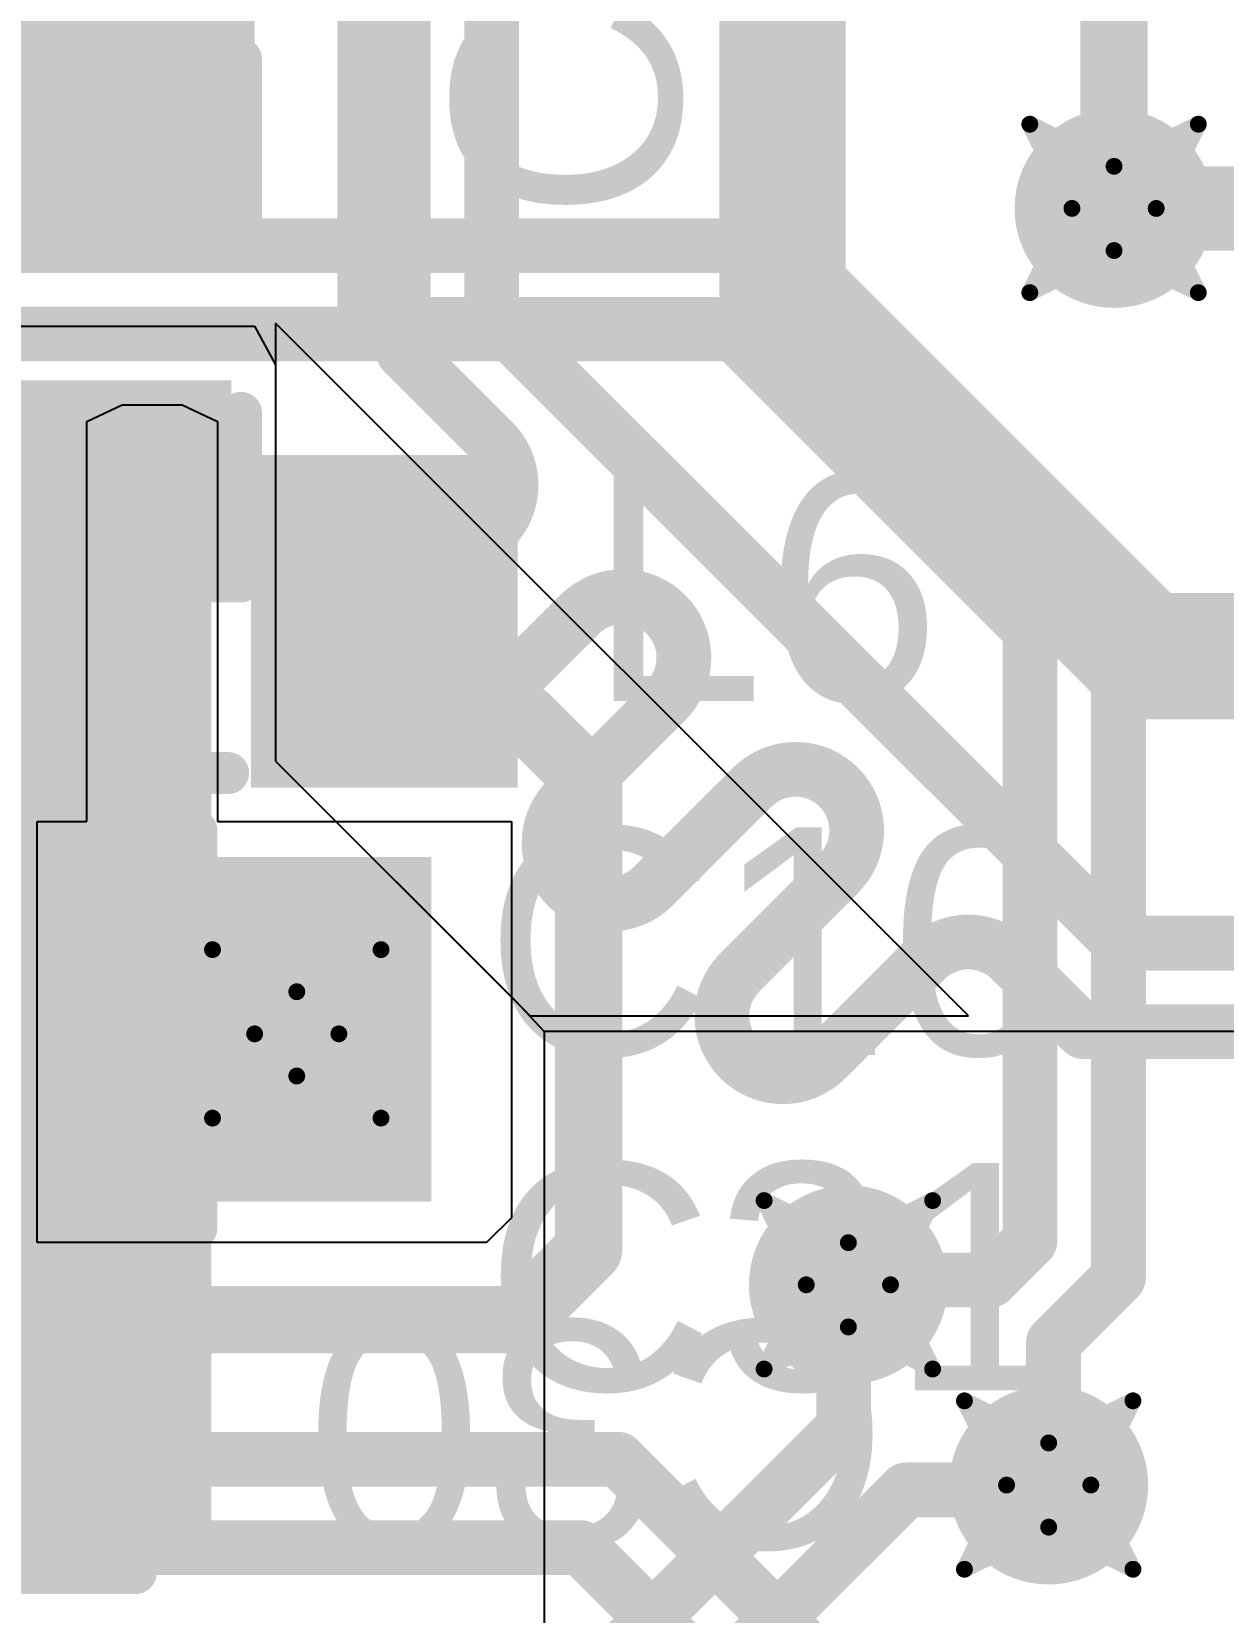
# Model space of a CAD drawing. Header units: inches. Extents: x -6 to 328, y -12 to 81.
# Drawn here: x 25.058 to 28.651, y 13.394 to 18.161 of the extents above; entities that cross this region are included whole.
import ezdxf

# ---------------------------------------------------------------- set-up
doc = ezdxf.new("R2010")
doc.units = ezdxf.units.IN
for name, color, linetype in [('Bottom Layer', 5, 'Continuous'), ('Bottom Overlay', 54, 'Continuous'), ('Bottom Paste', 16, 'Continuous'), ('Bottom Solder', 6, 'Continuous'), ('Drill Drawing', 1, 'Continuous'), ('Top Layer', 1, 'Continuous'), ('Top Overlay', 2, 'Continuous'), ('Top Paste', 8, 'Continuous'), ('Top Solder', 216, 'Continuous'), ('Via Holes', 16, 'Continuous')]:
    doc.layers.add(name, color=color, linetype=linetype)
doc.styles.add('Arial', font='', dxfattribs={"height": 0.2})
doc.styles.get('Arial').set_extended_font_data('Arial')

# ---------------------------------------------------------------- blocks, each defined once
blk = doc.blocks.new('IND_0603__1608_M_______38')
at = {"layer": 'Top Layer'}
for points in [[(-0.999998, 0.4000004699999999), (-0.3999992, 0.4000004699999999), (-0.3999992, -0.4000004699999999), (-0.999998, -0.4000004699999999)], [(0.40000174, 0.4000004699999999), (1.00000054, 0.4000004699999999), (1.00000054, -0.4000004699999999), (0.40000174, -0.4000004699999999)]]:
    blk.add_hatch(color=1, dxfattribs=at).paths.add_polyline_path(points)
at = {"layer": 'Top Paste'}
for points in [[(-0.999998, 0.4000004699999999), (-0.3999992, 0.4000004699999999), (-0.3999992, -0.4000004699999999), (-0.999998, -0.4000004699999999)], [(0.40000174, 0.4000004699999999), (1.00000054, 0.4000004699999999), (1.00000054, -0.4000004699999999), (0.40000174, -0.4000004699999999)]]:
    blk.add_hatch(color=8, dxfattribs=at).paths.add_polyline_path(points)
at = {"layer": 'Top Solder'}
for points in [[(-1.101598, 0.50160047), (-0.2983992, 0.50160047), (-0.2983992, -0.50160047), (-1.101598, -0.50160047)], [(0.29840174, 0.50160047), (1.10160054, 0.50160047), (1.10160054, -0.50160047), (0.29840174, -0.50160047)]]:
    blk.add_hatch(color=216, dxfattribs=at).paths.add_polyline_path(points)
at = {"layer": 'Top Overlay', "const_width": 0.127}
for points in [[(-0.2032, 0.4571999999999999), (0.2286, 0.4571999999999999)], [(-0.2032, -0.4571999999999999), (0.2286, -0.4571999999999999)]]:
    blk.add_lwpolyline(points, dxfattribs=at)
at = {"layer": 'Top Overlay', "const_width": 0.0635}
for points in [[(-0.23495, 0.4571999999999999, 1), (-0.17145, 0.4571999999999999, 1)], [(0.19685, 0.4571999999999999, 1), (0.26035, 0.4571999999999999, 1)], [(-0.23495, -0.4571999999999999, 1), (-0.17145, -0.4571999999999999, 1)], [(0.19685, -0.4571999999999999, 1), (0.26035, -0.4571999999999999, 1)]]:
    blk.add_lwpolyline(points, format="xyb", close=True, dxfattribs=at)
blk = doc.blocks.new('CAP_0201_52')
at = {"layer": 'Top Layer'}
for points in [[(-0.4499991, 0.1499997), (-0.1499997, 0.1499997), (-0.1499997, -0.1499997), (-0.4499991, -0.1499997)], [(0.1499997, 0.1499997), (0.4499991, 0.1499997), (0.4499991, -0.1499997), (0.1499997, -0.1499997)]]:
    blk.add_hatch(color=1, dxfattribs=at).paths.add_polyline_path(points)
at = {"layer": 'Top Paste'}
for points in [[(-0.4499991, 0.1499997), (-0.1499997, 0.1499997), (-0.1499997, -0.1499997), (-0.4499991, -0.1499997)], [(0.1499997, 0.1499997), (0.4499991, 0.1499997), (0.4499991, -0.1499997), (0.1499997, -0.1499997)]]:
    blk.add_hatch(color=8, dxfattribs=at).paths.add_polyline_path(points)
at = {"layer": 'Top Solder'}
for points in [[(-0.50500026, 0.20500086), (-0.09499854, 0.20500086), (-0.09499854, -0.20500086), (-0.50500026, -0.20500086)], [(0.09499854, 0.20500086), (0.50500026, 0.20500086), (0.50500026, -0.20500086), (0.09499854, -0.20500086)]]:
    blk.add_hatch(color=216, dxfattribs=at).paths.add_polyline_path(points)
at = {"layer": 'Top Overlay', "const_width": 0.127}
for points in [[(-0.5334, 0.2286), (-0.2032, 0.2286)], [(-0.5334, -0.2286), (-0.5334, 0.2286)], [(0.2032, 0.2286), (0.5334, 0.2286)], [(0.5334, -0.2286), (0.5334, 0.2286)], [(-0.5334, -0.2286), (-0.2032, -0.2286)], [(0.2032, -0.2286), (0.5334, -0.2286)]]:
    blk.add_lwpolyline(points, dxfattribs=at)
at = {"layer": 'Top Overlay', "const_width": 0.0635}
for points in [[(-0.5651499999999999, 0.2286, 1), (-0.5016499999999999, 0.2286, 1)], [(-0.5651499999999999, 0.2286, 1), (-0.5016499999999999, 0.2286, 1)], [(-0.23495, 0.2286, 1), (-0.17145, 0.2286, 1)], [(0.17145, 0.2286, 1), (0.23495, 0.2286, 1)], [(0.5016499999999999, 0.2286, 1), (0.5651499999999999, 0.2286, 1)], [(0.5016499999999999, 0.2286, 1), (0.5651499999999999, 0.2286, 1)], [(-0.5651499999999999, -0.2286, 1), (-0.5016499999999999, -0.2286, 1)], [(-0.5651499999999999, -0.2286, 1), (-0.5016499999999999, -0.2286, 1)], [(-0.23495, -0.2286, 1), (-0.17145, -0.2286, 1)], [(0.17145, -0.2286, 1), (0.23495, -0.2286, 1)], [(0.5016499999999999, -0.2286, 1), (0.5651499999999999, -0.2286, 1)], [(0.5016499999999999, -0.2286, 1), (0.5651499999999999, -0.2286, 1)]]:
    blk.add_lwpolyline(points, format="xyb", close=True, dxfattribs=at)
blk = doc.blocks.new('C___0402_B_53')
at = {"layer": 'Bottom Layer'}
for points in [[(-0.2412999999999999, 0.3174999999999999), (-0.2413000000000001, -0.3175), (-0.6985, -0.3174999999999999), (-0.6985, 0.3175)], [(0.6985, 0.3174999999999999), (0.6985, -0.3175), (0.2412999999999999, -0.3174999999999999), (0.2413000000000001, 0.3175)]]:
    blk.add_hatch(color=5, dxfattribs=at).paths.add_polyline_path(points)
at = {"layer": 'Bottom Paste'}
for points in [[(-0.2412999999999999, 0.3174999999999999), (-0.2413000000000001, -0.3175), (-0.6985, -0.3174999999999999), (-0.6985, 0.3175)], [(0.6985, 0.3174999999999999), (0.6985, -0.3175), (0.2412999999999999, -0.3174999999999999), (0.2413000000000001, 0.3175)]]:
    blk.add_hatch(color=16, dxfattribs=at).paths.add_polyline_path(points)
at = {"layer": 'Bottom Solder'}
for points in [[(-0.1813001199999999, 0.3774998799999999), (-0.1813001200000001, -0.3774998800000001), (-0.7584998799999999, -0.3774998799999999), (-0.7584998799999999, 0.3774998800000001)], [(0.7584998799999999, 0.3774998799999999), (0.7584998799999999, -0.3774998800000001), (0.1813001199999999, -0.3774998799999999), (0.1813001200000001, 0.3774998800000001)]]:
    blk.add_hatch(color=6, dxfattribs=at).paths.add_polyline_path(points)
at = {"layer": 'Bottom Overlay', "const_width": 0.127}
for points in [[(-0.7874, 0.4064), (-0.2794, 0.4064)], [(-0.7874, -0.4064), (-0.7874, 0.4064)], [(0.2794, 0.4064), (0.7874, 0.4064)], [(0.7874, -0.4064), (0.7874, 0.4064)], [(-0.7874, -0.4064), (-0.2794, -0.4064)], [(0.2794, -0.4064), (0.7874, -0.4064)]]:
    blk.add_lwpolyline(points, dxfattribs=at)
at = {"layer": 'Bottom Overlay', "const_width": 0.0635}
for points in [[(-0.8191499999999999, 0.4064, 1), (-0.7556499999999999, 0.4064, 1)], [(-0.8191499999999999, 0.4064, 1), (-0.7556499999999999, 0.4064, 1)], [(-0.31115, 0.4064, 1), (-0.24765, 0.4064, 1)], [(0.24765, 0.4064, 1), (0.31115, 0.4064, 1)], [(0.7556499999999999, 0.4064, 1), (0.8191499999999999, 0.4064, 1)], [(0.7556499999999999, 0.4064, 1), (0.8191499999999999, 0.4064, 1)], [(-0.8191499999999999, -0.4064, 1), (-0.7556499999999999, -0.4064, 1)], [(-0.8191499999999999, -0.4064, 1), (-0.7556499999999999, -0.4064, 1)], [(-0.31115, -0.4064, 1), (-0.24765, -0.4064, 1)], [(0.24765, -0.4064, 1), (0.31115, -0.4064, 1)], [(0.7556499999999999, -0.4064, 1), (0.8191499999999999, -0.4064, 1)], [(0.7556499999999999, -0.4064, 1), (0.8191499999999999, -0.4064, 1)]]:
    blk.add_lwpolyline(points, format="xyb", close=True, dxfattribs=at)
blk = doc.blocks.new('C___0402_B_63')
at = {"layer": 'Bottom Layer'}
for points in [[(-0.2413, 0.3175), (-0.2412999999999999, -0.3175), (-0.6985, -0.3175), (-0.6985, 0.3175)], [(0.6985, 0.3175), (0.6985, -0.3175), (0.2413, -0.3175), (0.2412999999999999, 0.3175)]]:
    blk.add_hatch(color=5, dxfattribs=at).paths.add_polyline_path(points)
at = {"layer": 'Bottom Paste'}
for points in [[(-0.2413, 0.3175), (-0.2412999999999999, -0.3175), (-0.6985, -0.3175), (-0.6985, 0.3175)], [(0.6985, 0.3175), (0.6985, -0.3175), (0.2413, -0.3175), (0.2412999999999999, 0.3175)]]:
    blk.add_hatch(color=16, dxfattribs=at).paths.add_polyline_path(points)
at = {"layer": 'Bottom Solder'}
for points in [[(-0.18130012, 0.37749988), (-0.18130012, -0.37749988), (-0.7584998799999999, -0.37749988), (-0.7584998799999999, 0.37749988)], [(0.7584998799999999, 0.37749988), (0.7584998799999999, -0.37749988), (0.18130012, -0.37749988), (0.18130012, 0.37749988)]]:
    blk.add_hatch(color=6, dxfattribs=at).paths.add_polyline_path(points)
at = {"layer": 'Bottom Overlay', "const_width": 0.127}
for points in [[(-0.7874, -0.4064), (-0.7874, 0.4064)], [(-0.2794, 0.4064), (-0.7874, 0.4064)], [(0.7874, 0.4064), (0.2794, 0.4064)], [(0.7874, -0.4064), (0.7874, 0.4064)], [(-0.2794, -0.4064), (-0.7874, -0.4064)], [(0.7874, -0.4064), (0.2794, -0.4064)]]:
    blk.add_lwpolyline(points, dxfattribs=at)
at = {"layer": 'Bottom Overlay', "const_width": 0.0635}
for points in [[(-0.8191499999999999, 0.4064, 1), (-0.7556499999999999, 0.4064, 1)], [(-0.8191499999999999, 0.4064, 1), (-0.7556499999999999, 0.4064, 1)], [(-0.31115, 0.4064, 1), (-0.24765, 0.4064, 1)], [(0.24765, 0.4064, 1), (0.31115, 0.4064, 1)], [(0.7556499999999999, 0.4064, 1), (0.8191499999999999, 0.4064, 1)], [(0.7556499999999999, 0.4064, 1), (0.8191499999999999, 0.4064, 1)], [(-0.8191499999999999, -0.4064, 1), (-0.7556499999999999, -0.4064, 1)], [(-0.8191499999999999, -0.4064, 1), (-0.7556499999999999, -0.4064, 1)], [(-0.31115, -0.4064, 1), (-0.24765, -0.4064, 1)], [(0.24765, -0.4064, 1), (0.31115, -0.4064, 1)], [(0.7556499999999999, -0.4064, 1), (0.8191499999999999, -0.4064, 1)], [(0.7556499999999999, -0.4064, 1), (0.8191499999999999, -0.4064, 1)]]:
    blk.add_lwpolyline(points, format="xyb", close=True, dxfattribs=at)
blk = doc.blocks.new('CAP_0201_72')
at = {"layer": 'Top Layer'}
for points in [[(-0.4499991, 0.1499997), (-0.1499997, 0.1499997), (-0.1499997, -0.1499997), (-0.4499991, -0.1499997)], [(0.1499997, 0.1499997), (0.4499991, 0.1499997), (0.4499991, -0.1499997), (0.1499997, -0.1499997)]]:
    blk.add_hatch(color=1, dxfattribs=at).paths.add_polyline_path(points)
at = {"layer": 'Top Paste'}
for points in [[(-0.4499991, 0.1499997), (-0.1499997, 0.1499997), (-0.1499997, -0.1499997), (-0.4499991, -0.1499997)], [(0.1499997, 0.1499997), (0.4499991, 0.1499997), (0.4499991, -0.1499997), (0.1499997, -0.1499997)]]:
    blk.add_hatch(color=8, dxfattribs=at).paths.add_polyline_path(points)
at = {"layer": 'Top Solder'}
for points in [[(-0.50500026, 0.20500086), (-0.09499854, 0.20500086), (-0.09499854, -0.20500086), (-0.50500026, -0.20500086)], [(0.09499854, 0.20500086), (0.50500026, 0.20500086), (0.50500026, -0.20500086), (0.09499854, -0.20500086)]]:
    blk.add_hatch(color=216, dxfattribs=at).paths.add_polyline_path(points)
at = {"layer": 'Top Overlay', "const_width": 0.127}
for points in [[(-0.5334, 0.2286), (-0.2032, 0.2286)], [(-0.5334, -0.2286), (-0.5334, 0.2286)], [(0.2032, 0.2286), (0.5334, 0.2286)], [(0.5334, -0.2286), (0.5334, 0.2286)], [(-0.5334, -0.2286), (-0.2032, -0.2286)], [(0.2032, -0.2286), (0.5334, -0.2286)]]:
    blk.add_lwpolyline(points, dxfattribs=at)
at = {"layer": 'Top Overlay', "const_width": 0.0635}
for points in [[(-0.5651499999999999, 0.2286, 1), (-0.5016499999999999, 0.2286, 1)], [(-0.5651499999999999, 0.2286, 1), (-0.5016499999999999, 0.2286, 1)], [(-0.23495, 0.2286, 1), (-0.17145, 0.2286, 1)], [(0.17145, 0.2286, 1), (0.23495, 0.2286, 1)], [(0.5016499999999999, 0.2286, 1), (0.5651499999999999, 0.2286, 1)], [(0.5016499999999999, 0.2286, 1), (0.5651499999999999, 0.2286, 1)], [(-0.5651499999999999, -0.2286, 1), (-0.5016499999999999, -0.2286, 1)], [(-0.5651499999999999, -0.2286, 1), (-0.5016499999999999, -0.2286, 1)], [(-0.23495, -0.2286, 1), (-0.17145, -0.2286, 1)], [(0.17145, -0.2286, 1), (0.23495, -0.2286, 1)], [(0.5016499999999999, -0.2286, 1), (0.5651499999999999, -0.2286, 1)], [(0.5016499999999999, -0.2286, 1), (0.5651499999999999, -0.2286, 1)]]:
    blk.add_lwpolyline(points, format="xyb", close=True, dxfattribs=at)

msp = doc.modelspace()

# ---------------------------------------------------------------- hatches: boundary and pattern name
at = {"layer": 'Bottom Layer'}
for points in [[(22.91079746, 17.53159308), (25.73019746, 17.53159308), (25.73019746, 19.03245876), (22.91079746, 19.03245876)], [(23.93318556, 15.75468274), (25.60004024, 15.75468274), (25.60004024, 17.04899054), (23.93318556, 17.04899054)], [(24.82534278, 13.6017), (25.60004278, 13.6017), (25.60004278, 17.04899308), (24.82534278, 17.04899308)], [(24.82534278, 14.7828), (26.18739746, 14.7828), (26.18739746, 15.494), (24.82534278, 15.494)]]:
    msp.add_hatch(color=5, dxfattribs=at).paths.add_polyline_path(points)
h = msp.add_hatch(color=5, dxfattribs=at)
edge = h.paths.add_edge_path()
edge.add_arc((28.321, 17.6276), 0.2999994, 0, 360)
h = msp.add_hatch(color=5, dxfattribs=at)
edge = h.paths.add_edge_path()
edge.add_arc((25.8572, 15.1384), 0.2999994, 0, 360)
h = msp.add_hatch(color=5, dxfattribs=at)
edge = h.paths.add_edge_path()
edge.add_arc((27.52005672, 14.38171876), 0.2999994, 0, 360)
h = msp.add_hatch(color=5, dxfattribs=at)
edge = h.paths.add_edge_path()
edge.add_arc((28.12392394, 13.77785154), 0.2999994, 0, 360)
at = {"layer": 'Top Layer'}
h = msp.add_hatch(color=1, dxfattribs=at)
edge = h.paths.add_edge_path()
edge.add_arc((28.321, 17.6276), 0.2999994, 0, 360)
msp.add_hatch(color=1, dxfattribs=at).paths.add_polyline_path([(25.1712984, 14.6320002), (26.26257384, 14.6320002), (26.26257384, 15.67171872), (25.1712984, 15.67171872)])
h = msp.add_hatch(color=1, dxfattribs=at)
edge = h.paths.add_edge_path()
edge.add_arc((25.8572, 15.1384), 0.2999994, 0, 360)
h = msp.add_hatch(color=1, dxfattribs=at)
edge = h.paths.add_edge_path()
edge.add_arc((27.52005672, 14.38171876), 0.2999994, 0, 360)
h = msp.add_hatch(color=1, dxfattribs=at)
edge = h.paths.add_edge_path()
edge.add_arc((28.12392394, 13.77785154), 0.2999994, 0, 360)
at = {"layer": 'Via Holes'}
h = msp.add_hatch(color=7, dxfattribs=at)
edge = h.paths.add_edge_path()
edge.add_arc((28.321, 17.6276), 0.1499997, 0, 360)
h = msp.add_hatch(color=7, dxfattribs=at)
edge = h.paths.add_edge_path()
edge.add_arc((25.8572, 15.1384), 0.1499997, 0, 360)
h = msp.add_hatch(color=7, dxfattribs=at)
edge = h.paths.add_edge_path()
edge.add_arc((27.52005672, 14.38171876), 0.1499997, 0, 360)
h = msp.add_hatch(color=7, dxfattribs=at)
edge = h.paths.add_edge_path()
edge.add_arc((28.12392394, 13.77785154), 0.1499997, 0, 360)

# ---------------------------------------------------------------- linework, layer by layer
at = {"layer": 'Bottom Layer'}
for p, q in [((23.83017586, 17.27261722), (25.6700909, 17.27261722)), ((25.6700909, 17.27261722), (25.7302, 17.27261468)), ((25.7302, 17.27261468), (25.79322756, 17.15566546)), ((27.88198132, 15.19319288), (25.79322756, 17.28194918)), ((25.79322756, 17.28194918), (25.79322756, 15.96053196)), ((25.79322756, 17.15566546), (25.79322756, 15.96053196)), ((25.79322756, 15.96053196), (26.5605641, 15.19319288)), ((25.79322756, 15.96053196), (26.51719868, 15.23656084)), ((26.51719868, 15.23656084), (26.60318784, 15.14517418)), ((26.5605641, 15.19319288), (27.88198132, 15.19319288)), ((30.6832, 15.14517672), (26.60318784, 15.14517672)), ((26.60318784, 15.14517672), (26.60318784, 8.02194738)), ((26.60318784, 15.14517418), (26.60318784, 13.33137034))]:
    msp.add_line(p, q, dxfattribs=at)
for points, const_width in [([(27.3218656, 17.36763608), (27.3218656, 19.685)], 0.3809999999999999), ([(28.321, 17.6276), (28.321, 19.58301392)], 0.2032), ([(26.444702, 17.30594964), (26.444702, 19.17310872)], 0.1651), ([(26.178002, 17.29029308), (26.178002, 19.06263904)], 0.1651), ([(27.3218656, 17.36763608), (28.41224696, 16.27725472)], 0.3809999999999999), ([(26.178002, 17.19547996), (26.178002, 17.29029308)], 0.1651), ([(26.444702, 17.30594964), (28.33877492, 15.41187672)], 0.1651), ([(26.178002, 17.19547996), (26.18896718, 17.18451478)], 0.1651), ([(26.18896463999999, 17.18451478), (26.44940354, 16.92407588)], 0.1651), ([(26.15086972, 16.36511586), (26.44940354, 16.66364968)], 0.1651), ([(26.15086972, 16.36511332), (26.15086972, 16.36511586)], 0.1651), ([(26.41129592, 16.10468966), (26.7098272, 16.40322094)], 0.1651), ([(26.7098272, 16.4032184), (26.7098272, 16.40322094)], 0.1651), ([(26.9702534, 16.40322094), (26.97025594, 16.4032184)], 0.1651), ([(28.41224696, 16.27725472), (30.7553995, 16.27725472)], 0.3809999999999999), ([(26.67172466, 15.84426092), (26.97025594, 16.1427922)], 0.1651), ([(26.67172466, 15.84425838), (26.67172466, 15.84426092)], 0.1651), ([(26.93215086, 15.58383472), (27.23068214, 15.882366)], 0.1651), ([(27.23068214, 15.88236346), (27.23068214, 15.882366)], 0.1651), ([(27.49110834, 15.882366), (27.49111088, 15.88236346)], 0.1651), ([(27.19258214, 15.32340852), (27.49111088, 15.62193726)], 0.1651), ([(28.33877492, 15.41187672), (30.41116854, 15.41187672)], 0.1651), ([(27.19258214, 15.32340598), (27.19258214, 15.32340852)], 0.1651), ([(27.4530058, 15.06298486), (27.75153708, 15.36151614)], 0.1651), ([(28.01196328, 15.36151614), (28.16242272, 15.2110567)], 0.1651), ([(28.16242272, 15.2110567), (28.22079446, 15.15268496)], 0.1651), ([(28.22079446, 15.1526875), (28.22830524, 15.14517672)], 0.1651), ([(28.22830524, 15.14517672), (29.62586912, 15.14517672)], 0.1651), ([(27.19257706, 15.06298232), (27.19257959999999, 15.06298486)], 0.1651), ([(27.19257959999999, 15.06298486), (27.19258214, 15.06298232)], 0.1651), ([(27.19257959999999, 15.06297978), (27.19258214, 15.06298232)], 0.1651), ([(27.50555332, 14.36721536), (27.52005672, 14.38171876)], 0.1651), ([(27.50555332, 13.95193298), (27.50555332, 14.36721536)], 0.1651), ([(26.79524232, 13.24162198), (27.50555332, 13.95193298)], 0.1651), ([(27.06194232, 13.1311523), (27.69413816, 13.76334814)], 0.1651), ([(27.69413816, 13.76334814), (28.10942054, 13.76334814)], 0.1651), ([(28.10942054, 13.76334814), (28.12392394, 13.77785154)], 0.1651)]:
    msp.add_lwpolyline(points, dxfattribs=dict(at, const_width=const_width))
for points, const_width in [([(28.2702, 17.6276, 1), (28.3718, 17.6276, 1)], 0.1016), ([(27.2266156, 17.36763608, 1), (27.4171156, 17.36763608, 1)], 0.1905), ([(27.2266156, 17.36763608, 1), (27.4171156, 17.36763608, 1)], 0.1905), ([(26.136727, 17.29029308, 1), (26.219277, 17.29029308, 1)], 0.08255), ([(26.136727, 17.29029308, 1), (26.219277, 17.29029308, 1)], 0.08255), ([(26.403427, 17.30594964, 1), (26.485977, 17.30594964, 1)], 0.08255), ([(26.403427, 17.30594964, 1), (26.485977, 17.30594964, 1)], 0.08255), ([(26.136727, 17.19547996, 1), (26.219277, 17.19547996, 1)], 0.08255), ([(26.136727, 17.19547996, 1), (26.219277, 17.19547996, 1)], 0.08255), ([(26.14768964, 17.18451478, 1), (26.23023964, 17.18451478, 1)], 0.08255), ([(26.14769218, 17.18451478, 1), (26.23024218, 17.18451478, 1)], 0.08255), ([(26.40812854, 16.92407588, 1), (26.49067854, 16.92407588, 1)], 0.08255), ([(26.40812854, 16.92407588, 1), (26.49067854, 16.92407588, 1)], 0.08255), ([(26.40812854, 16.66364968, 1), (26.49067854, 16.66364968, 1)], 0.08255), ([(26.40812854, 16.66364968, 1), (26.49067854, 16.66364968, 1)], 0.08255), ([(26.10959472, 16.36511586, 1), (26.19214472, 16.36511586, 1)], 0.08255), ([(26.10959472, 16.36511586, 1), (26.19214472, 16.36511586, 1)], 0.08255), ([(26.10959472, 16.36511332, 1), (26.19214472, 16.36511332, 1)], 0.08255), ([(26.10959472, 16.36511332, 1), (26.19214472, 16.36511332, 1)], 0.08255), ([(26.6685522, 16.40322094, 1), (26.7511022, 16.40322094, 1)], 0.08255), ([(26.6685522, 16.40322094, 1), (26.7511022, 16.40322094, 1)], 0.08255), ([(26.6685522, 16.4032184, 1), (26.7511022, 16.4032184, 1)], 0.08255), ([(26.6685522, 16.4032184, 1), (26.7511022, 16.4032184, 1)], 0.08255), ([(26.92897839999999, 16.40322094, 1), (27.0115284, 16.40322094, 1)], 0.08255), ([(26.92897839999999, 16.40322094, 1), (27.0115284, 16.40322094, 1)], 0.08255), ([(26.92898094, 16.4032184, 1), (27.01153094, 16.4032184, 1)], 0.08255), ([(26.92898094, 16.4032184, 1), (27.01153094, 16.4032184, 1)], 0.08255), ([(28.31699696, 16.27725472, 1), (28.50749696, 16.27725472, 1)], 0.1905), ([(28.31699696, 16.27725472, 1), (28.50749696, 16.27725472, 1)], 0.1905), ([(26.92898094, 16.1427922, 1), (27.01153094, 16.1427922, 1)], 0.08255), ([(26.92898094, 16.1427922, 1), (27.01153094, 16.1427922, 1)], 0.08255), ([(26.10959472, 16.10468966, 1), (26.19214472, 16.10468966, 1)], 0.08255), ([(26.10959472, 16.10468966, 1), (26.19214472, 16.10468966, 1)], 0.08255), ([(26.37002092, 16.10468966, 1), (26.45257092, 16.10468966, 1)], 0.08255), ([(26.37002092, 16.10468966, 1), (26.45257092, 16.10468966, 1)], 0.08255), ([(26.63044966, 15.84426092, 1), (26.71299966, 15.84426092, 1)], 0.08255), ([(26.63044966, 15.84426092, 1), (26.71299966, 15.84426092, 1)], 0.08255), ([(26.63044966, 15.84425838, 1), (26.71299966, 15.84425838, 1)], 0.08255), ([(26.63044966, 15.84425838, 1), (26.71299966, 15.84425838, 1)], 0.08255), ([(27.18940714, 15.882366, 1), (27.27195714, 15.882366, 1)], 0.08255), ([(27.18940714, 15.882366, 1), (27.27195714, 15.882366, 1)], 0.08255), ([(27.18940714, 15.88236346, 1), (27.27195714, 15.88236346, 1)], 0.08255), ([(27.18940714, 15.88236346, 1), (27.27195714, 15.88236346, 1)], 0.08255), ([(27.44983334, 15.882366, 1), (27.53238334, 15.882366, 1)], 0.08255), ([(27.44983334, 15.882366, 1), (27.53238334, 15.882366, 1)], 0.08255), ([(27.44983588, 15.88236346, 1), (27.53238588, 15.88236346, 1)], 0.08255), ([(27.44983588, 15.88236346, 1), (27.53238588, 15.88236346, 1)], 0.08255), ([(27.44983588, 15.62193726, 1), (27.53238588, 15.62193726, 1)], 0.08255), ([(27.44983588, 15.62193726, 1), (27.53238588, 15.62193726, 1)], 0.08255), ([(26.63044966, 15.58383472, 1), (26.71299966, 15.58383472, 1)], 0.08255), ([(26.63044966, 15.58383472, 1), (26.71299966, 15.58383472, 1)], 0.08255), ([(26.89087586, 15.58383472, 1), (26.97342586, 15.58383472, 1)], 0.08255), ([(26.89087586, 15.58383472, 1), (26.97342586, 15.58383472, 1)], 0.08255), ([(28.29749992, 15.41187672, 1), (28.38004992, 15.41187672, 1)], 0.08255), ([(28.29749992, 15.41187672, 1), (28.38004992, 15.41187672, 1)], 0.08255), ([(27.15130714, 15.32340852, 1), (27.23385714, 15.32340852, 1)], 0.08255), ([(27.15130714, 15.32340852, 1), (27.23385714, 15.32340852, 1)], 0.08255), ([(27.15130714, 15.32340598, 1), (27.23385714, 15.32340598, 1)], 0.08255), ([(27.15130714, 15.32340598, 1), (27.23385714, 15.32340598, 1)], 0.08255), ([(27.71026208, 15.36151614, 1), (27.79281208, 15.36151614, 1)], 0.08255), ([(27.71026208, 15.36151614, 1), (27.79281208, 15.36151614, 1)], 0.08255), ([(27.97068828, 15.36151614, 1), (28.05323828, 15.36151614, 1)], 0.08255), ([(27.97068828, 15.36151614, 1), (28.05323828, 15.36151614, 1)], 0.08255), ([(28.12114772, 15.2110567, 1), (28.20369772, 15.2110567, 1)], 0.08255), ([(28.12114772, 15.2110567, 1), (28.20369772, 15.2110567, 1)], 0.08255), ([(28.17951946, 15.1526875, 1), (28.26206946, 15.1526875, 1)], 0.08255), ([(28.17951946, 15.15268496, 1), (28.26206946, 15.15268496, 1)], 0.08255), ([(28.18703024, 15.14517672, 1), (28.26958024, 15.14517672, 1)], 0.08255), ([(28.18703024, 15.14517672, 1), (28.26958024, 15.14517672, 1)], 0.08255), ([(27.15130206, 15.06298232, 1), (27.23385206, 15.06298232, 1)], 0.08255), ([(27.1513046, 15.06298486, 1), (27.2338546, 15.06298486, 1)], 0.08255), ([(27.1513046, 15.06298486, 1), (27.2338546, 15.06298486, 1)], 0.08255), ([(27.1513046, 15.06298486, 1), (27.2338546, 15.06298486, 1)], 0.08255), ([(27.1513046, 15.06297978, 1), (27.2338546, 15.06297978, 1)], 0.08255), ([(27.15130714, 15.06298232, 1), (27.23385714, 15.06298232, 1)], 0.08255), ([(27.15130714, 15.06298232, 1), (27.23385714, 15.06298232, 1)], 0.08255), ([(27.15130714, 15.06298232, 1), (27.23385714, 15.06298232, 1)], 0.08255), ([(27.4117308, 15.06298486, 1), (27.4942808, 15.06298486, 1)], 0.08255), ([(27.4117308, 15.06298486, 1), (27.4942808, 15.06298486, 1)], 0.08255), ([(27.46427832, 14.36721536, 1), (27.54682832, 14.36721536, 1)], 0.08255), ([(27.46427832, 14.36721536, 1), (27.54682832, 14.36721536, 1)], 0.08255), ([(27.47878172, 14.38171876, 1), (27.56133172, 14.38171876, 1)], 0.08255), ([(27.46427832, 13.95193298, 1), (27.54682832, 13.95193298, 1)], 0.08255), ([(27.46427832, 13.95193298, 1), (27.54682832, 13.95193298, 1)], 0.08255), ([(27.65286316, 13.76334814, 1), (27.73541316, 13.76334814, 1)], 0.08255), ([(27.65286316, 13.76334814, 1), (27.73541316, 13.76334814, 1)], 0.08255), ([(28.06814554, 13.76334814, 1), (28.15069554, 13.76334814, 1)], 0.08255), ([(28.06814554, 13.76334814, 1), (28.15069554, 13.76334814, 1)], 0.08255), ([(28.08264894, 13.77785154, 1), (28.16519894, 13.77785154, 1)], 0.08255)]:
    msp.add_lwpolyline(points, format="xyb", close=True, dxfattribs=dict(at, const_width=const_width))
at = {"layer": 'Bottom Layer', "const_width": 0.1651}
for points in [[(26.44940354, 16.92407588, -0.4142135623730951), (26.44940354, 16.66364968)], [(26.7098272, 16.4032184, -0.4142107056893969), (26.9702534, 16.40322094)], [(26.15086972, 16.10468966, -0.4142049925621999), (26.15086972, 16.36511332)], [(26.97025594, 16.4032184, -0.4142135623730951), (26.97025594, 16.1427922)], [(26.41129592, 16.10468966, -0.4142135623730951), (26.15086972, 16.10468966)], [(27.23068214, 15.88236346, -0.4142107056893969), (27.49110834, 15.882366)], [(26.67172466, 15.58383472, -0.4142049925621999), (26.67172466, 15.84425838)], [(27.49111088, 15.88236346, -0.4142135623730951), (27.49111088, 15.62193726)], [(26.93215086, 15.58383472, -0.4142135623730951), (26.67172466, 15.58383472)], [(27.75153708, 15.36151614, -0.4142135623730951), (28.01196328, 15.36151614)], [(27.19258214, 15.06298232, -0.4142049925621999), (27.19258214, 15.32340598)], [(27.4530058, 15.06298486, -0.4142135623730951), (27.19257959999999, 15.06298486)]]:
    msp.add_lwpolyline(points, format="xyb", dxfattribs=at)
at = {"layer": 'Drill Drawing', "const_width": 0.0508}
for points in [[(28.067, 17.8816), (28.321, 17.7546)], [(28.067, 17.8816), (28.194, 17.6276)], [(28.321, 17.7546), (28.575, 17.8816)], [(28.448, 17.6276), (28.575, 17.8816)], [(28.067, 17.3736), (28.194, 17.6276)], [(28.448, 17.6276), (28.575, 17.3736)], [(28.067, 17.3736), (28.321, 17.5006)], [(28.321, 17.5006), (28.575, 17.3736)], [(25.6032, 15.3924), (25.8572, 15.2654)], [(25.6032, 15.3924), (25.7302, 15.1384)], [(25.8572, 15.2654), (26.1112, 15.3924)], [(25.9842, 15.1384), (26.1112, 15.3924)], [(25.6032, 14.8844), (25.7302, 15.1384)], [(25.9842, 15.1384), (26.1112, 14.8844)], [(25.6032, 14.8844), (25.8572, 15.0114)], [(25.8572, 15.0114), (26.1112, 14.8844)], [(27.26605672, 14.63571876), (27.52005672, 14.50871876)], [(27.26605672, 14.63571876), (27.39305672, 14.38171876)], [(27.52005672, 14.50871876), (27.77405672, 14.63571876)], [(27.64705672, 14.38171876), (27.77405672, 14.63571876)], [(27.26605672, 14.12771876), (27.39305672, 14.38171876)], [(27.64705672, 14.38171876), (27.77405672, 14.12771876)], [(27.26605672, 14.12771876), (27.52005672, 14.25471876)], [(27.52005672, 14.25471876), (27.77405672, 14.12771876)], [(27.86992394, 14.03185154), (28.12392394, 13.90485154)], [(27.86992394, 14.03185154), (27.99692394, 13.77785154)], [(28.12392394, 13.90485154), (28.37792394, 14.03185154)], [(28.25092394, 13.77785154), (28.37792394, 14.03185154)], [(27.86992394, 13.52385154), (27.99692394, 13.77785154)], [(28.25092394, 13.77785154), (28.37792394, 13.52385154)], [(27.86992394, 13.52385154), (28.12392394, 13.65085154)], [(28.12392394, 13.65085154), (28.37792394, 13.52385154)]]:
    msp.add_lwpolyline(points, dxfattribs=at)
at = {"layer": 'Drill Drawing', "const_width": 0.0254}
for points in [[(28.0543, 17.8816, 1), (28.0797, 17.8816, 1)], [(28.0543, 17.8816, 1), (28.0797, 17.8816, 1)], [(28.5623, 17.8816, 1), (28.5877, 17.8816, 1)], [(28.5623, 17.8816, 1), (28.5877, 17.8816, 1)], [(28.3083, 17.7546, 1), (28.3337, 17.7546, 1)], [(28.3083, 17.7546, 1), (28.3337, 17.7546, 1)], [(28.1813, 17.6276, 1), (28.2067, 17.6276, 1)], [(28.1813, 17.6276, 1), (28.2067, 17.6276, 1)], [(28.4353, 17.6276, 1), (28.4607, 17.6276, 1)], [(28.4353, 17.6276, 1), (28.4607, 17.6276, 1)], [(28.3083, 17.5006, 1), (28.3337, 17.5006, 1)], [(28.3083, 17.5006, 1), (28.3337, 17.5006, 1)], [(28.0543, 17.3736, 1), (28.0797, 17.3736, 1)], [(28.0543, 17.3736, 1), (28.0797, 17.3736, 1)], [(28.5623, 17.3736, 1), (28.5877, 17.3736, 1)], [(28.5623, 17.3736, 1), (28.5877, 17.3736, 1)], [(25.5905, 15.3924, 1), (25.6159, 15.3924, 1)], [(25.5905, 15.3924, 1), (25.6159, 15.3924, 1)], [(26.0985, 15.3924, 1), (26.1239, 15.3924, 1)], [(26.0985, 15.3924, 1), (26.1239, 15.3924, 1)], [(25.8445, 15.2654, 1), (25.8699, 15.2654, 1)], [(25.8445, 15.2654, 1), (25.8699, 15.2654, 1)], [(25.7175, 15.1384, 1), (25.7429, 15.1384, 1)], [(25.7175, 15.1384, 1), (25.7429, 15.1384, 1)], [(25.9715, 15.1384, 1), (25.9969, 15.1384, 1)], [(25.9715, 15.1384, 1), (25.9969, 15.1384, 1)], [(25.8445, 15.0114, 1), (25.8699, 15.0114, 1)], [(25.8445, 15.0114, 1), (25.8699, 15.0114, 1)], [(25.5905, 14.8844, 1), (25.6159, 14.8844, 1)], [(25.5905, 14.8844, 1), (25.6159, 14.8844, 1)], [(26.0985, 14.8844, 1), (26.1239, 14.8844, 1)], [(26.0985, 14.8844, 1), (26.1239, 14.8844, 1)], [(27.25335672, 14.63571876, 1), (27.27875672, 14.63571876, 1)], [(27.25335672, 14.63571876, 1), (27.27875672, 14.63571876, 1)], [(27.76135671999999, 14.63571876, 1), (27.78675672, 14.63571876, 1)], [(27.76135671999999, 14.63571876, 1), (27.78675672, 14.63571876, 1)], [(27.50735672, 14.50871876, 1), (27.53275672, 14.50871876, 1)], [(27.50735672, 14.50871876, 1), (27.53275672, 14.50871876, 1)], [(27.38035672, 14.38171876, 1), (27.40575672, 14.38171876, 1)], [(27.38035672, 14.38171876, 1), (27.40575672, 14.38171876, 1)], [(27.63435672, 14.38171876, 1), (27.65975672, 14.38171876, 1)], [(27.63435672, 14.38171876, 1), (27.65975672, 14.38171876, 1)], [(27.50735672, 14.25471876, 1), (27.53275672, 14.25471876, 1)], [(27.50735672, 14.25471876, 1), (27.53275672, 14.25471876, 1)], [(27.25335672, 14.12771876, 1), (27.27875672, 14.12771876, 1)], [(27.25335672, 14.12771876, 1), (27.27875672, 14.12771876, 1)], [(27.76135671999999, 14.12771876, 1), (27.78675672, 14.12771876, 1)], [(27.76135671999999, 14.12771876, 1), (27.78675672, 14.12771876, 1)], [(27.85722394, 14.03185154, 1), (27.88262393999999, 14.03185154, 1)], [(27.85722394, 14.03185154, 1), (27.88262393999999, 14.03185154, 1)], [(28.36522394, 14.03185154, 1), (28.39062394, 14.03185154, 1)], [(28.36522394, 14.03185154, 1), (28.39062394, 14.03185154, 1)], [(28.11122394, 13.90485154, 1), (28.13662394, 13.90485154, 1)], [(28.11122394, 13.90485154, 1), (28.13662394, 13.90485154, 1)], [(27.98422394, 13.77785154, 1), (28.00962394, 13.77785154, 1)], [(27.98422394, 13.77785154, 1), (28.00962394, 13.77785154, 1)], [(28.23822394, 13.77785154, 1), (28.26362394, 13.77785154, 1)], [(28.23822394, 13.77785154, 1), (28.26362394, 13.77785154, 1)], [(28.11122394, 13.65085154, 1), (28.13662394, 13.65085154, 1)], [(28.11122394, 13.65085154, 1), (28.13662394, 13.65085154, 1)], [(27.85722394, 13.52385154, 1), (27.88262393999999, 13.52385154, 1)], [(27.85722394, 13.52385154, 1), (27.88262393999999, 13.52385154, 1)], [(28.36522394, 13.52385154, 1), (28.39062394, 13.52385154, 1)], [(28.36522394, 13.52385154, 1), (28.39062394, 13.52385154, 1)]]:
    msp.add_lwpolyline(points, format="xyb", close=True, dxfattribs=at)
at = {"layer": 'Top Layer'}
for p, q in [((25.2244987, 16.9851959), (25.3308739, 17.03499514)), ((25.3308739, 17.03499514), (25.51172444, 17.03499514)), ((25.51172444, 17.03499514), (25.61809964, 16.9851959)), ((25.2244987, 15.77880004), (25.2244987, 16.9851959)), ((25.61809964, 16.9851959), (25.61809964, 15.77880004)), ((25.074499, 15.1685244), (25.074499, 15.77880004)), ((25.074499, 15.77880004), (25.2244987, 15.77880004)), ((25.61809964, 15.77880004), (26.50403894, 15.77880004)), ((26.50403894, 15.77880004), (26.50403894, 14.5841339)), ((25.07450408, 15.1685244), (25.074499, 15.1685244)), ((25.07450408, 15.13519452), (25.07450408, 15.1685244)), ((25.074499, 15.04151932), (25.07450154, 15.13519452)), ((25.07450154, 15.13519452), (25.07450408, 15.13519452)), ((25.074499, 14.50973222), (25.074499, 15.04151932)), ((26.50403894, 14.5841339), (26.42963726, 14.50973222)), ((26.42963726, 14.50973222), (25.074499, 14.50973222))]:
    msp.add_line(p, q, dxfattribs=at)
for points, const_width in [([(28.321, 17.6276), (29.12939818, 17.6276)], 0.254), ([(23.76527886, 17.51534978), (27.2864199, 17.51534978)], 0.1651), ([(27.2864199, 17.51534978), (28.33440612, 16.46736356)], 0.1651), ([(23.76527886, 17.24864978), (27.17595022, 17.24864978)], 0.1651), ([(27.17595022, 17.24864978), (28.06770612, 16.35689388)], 0.1651), ([(28.33440612, 14.4036161), (28.33440612, 16.46736356)], 0.1651), ([(26.12129904, 16.2860101), (26.12129904, 16.38199924)], 0.2032), ([(28.06770612, 14.51408578), (28.06770612, 16.35689388)], 0.1651), ([(26.12129904, 16.2860101), (26.31969844, 16.0876107)], 0.2032), ([(26.31969844, 16.0876107), (26.55156488, 16.0876107)], 0.2032), ([(26.55156488, 16.0876107), (26.73711696, 15.90205862)], 0.2032), ([(26.73711696, 14.48759104), (26.73711696, 15.90205862)], 0.2032), ([(26.52618012, 14.2766542), (26.73711696, 14.48759104)], 0.2032), ([(27.9498425, 14.39622216), (28.06770612, 14.51408578)], 0.1651), ([(27.52005672, 14.38171876), (27.53456012, 14.39622216)], 0.1651), ([(27.53456012, 14.39622216), (27.9498425, 14.39622216)], 0.1651), ([(28.13842734, 14.20763732), (28.33440612, 14.4036161)], 0.1651), ([(24.894413, 14.2766542), (26.52618012, 14.2766542)], 0.2032), ([(28.13842734, 13.79235494), (28.13842734, 14.20763732)], 0.1651), ([(24.34973032, 13.8557), (26.82550388, 13.8557)], 0.1651), ([(26.82550388, 13.8557), (27.686, 12.99520388)], 0.1651), ([(28.12392394, 13.77785154), (28.13842734, 13.79235494)], 0.1651), ([(24.4602, 13.589), (26.7150342, 13.589)], 0.1651), ([(26.7150342, 13.589), (27.4193, 12.8847342)], 0.1651)]:
    msp.add_lwpolyline(points, dxfattribs=dict(at, const_width=const_width))
for points, const_width in [([(28.2575, 17.6276, 1), (28.3845, 17.6276, 1)], 0.127), ([(27.2451449, 17.51534978, 1), (27.3276949, 17.51534978, 1)], 0.08255), ([(27.2451449, 17.51534978, 1), (27.3276949, 17.51534978, 1)], 0.08255), ([(27.13467522, 17.24864978, 1), (27.21722522, 17.24864978, 1)], 0.08255), ([(27.13467522, 17.24864978, 1), (27.21722522, 17.24864978, 1)], 0.08255), ([(28.29313112, 16.46736356, 1), (28.37568112, 16.46736356, 1)], 0.08255), ([(28.29313112, 16.46736356, 1), (28.37568112, 16.46736356, 1)], 0.08255), ([(26.07049904, 16.38199924, 1), (26.17209904, 16.38199924, 1)], 0.1016), ([(28.02643112, 16.35689388, 1), (28.10898112, 16.35689388, 1)], 0.08255), ([(28.02643112, 16.35689388, 1), (28.10898112, 16.35689388, 1)], 0.08255), ([(26.07049904, 16.2860101, 1), (26.17209904, 16.2860101, 1)], 0.1016), ([(26.07049904, 16.2860101, 1), (26.17209904, 16.2860101, 1)], 0.1016), ([(26.26889844, 16.0876107, 1), (26.37049844, 16.0876107, 1)], 0.1016), ([(26.26889844, 16.0876107, 1), (26.37049844, 16.0876107, 1)], 0.1016), ([(26.50076488, 16.0876107, 1), (26.60236488, 16.0876107, 1)], 0.1016), ([(26.50076488, 16.0876107, 1), (26.60236488, 16.0876107, 1)], 0.1016), ([(26.68631696, 15.90205862, 1), (26.78791696, 15.90205862, 1)], 0.1016), ([(26.68631696, 15.90205862, 1), (26.78791696, 15.90205862, 1)], 0.1016), ([(26.68631696, 14.48759104, 1), (26.78791696, 14.48759104, 1)], 0.1016), ([(26.68631696, 14.48759104, 1), (26.78791696, 14.48759104, 1)], 0.1016), ([(28.02643112, 14.51408578, 1), (28.10898112, 14.51408578, 1)], 0.08255), ([(28.02643112, 14.51408578, 1), (28.10898112, 14.51408578, 1)], 0.08255), ([(27.47878172, 14.38171876, 1), (27.56133172, 14.38171876, 1)], 0.08255), ([(27.49328512, 14.39622216, 1), (27.57583512, 14.39622216, 1)], 0.08255), ([(27.49328512, 14.39622216, 1), (27.57583512, 14.39622216, 1)], 0.08255), ([(27.9085675, 14.39622216, 1), (27.9911175, 14.39622216, 1)], 0.08255), ([(27.9085675, 14.39622216, 1), (27.9911175, 14.39622216, 1)], 0.08255), ([(28.29313112, 14.4036161, 1), (28.37568112, 14.4036161, 1)], 0.08255), ([(28.29313112, 14.4036161, 1), (28.37568112, 14.4036161, 1)], 0.08255), ([(26.47538012, 14.2766542, 1), (26.57698012, 14.2766542, 1)], 0.1016), ([(26.47538012, 14.2766542, 1), (26.57698012, 14.2766542, 1)], 0.1016), ([(28.09715234, 14.20763732, 1), (28.17970234, 14.20763732, 1)], 0.08255), ([(28.09715234, 14.20763732, 1), (28.17970234, 14.20763732, 1)], 0.08255), ([(26.78422888, 13.8557, 1), (26.86677888, 13.8557, 1)], 0.08255), ([(26.78422888, 13.8557, 1), (26.86677888, 13.8557, 1)], 0.08255), ([(28.09715234, 13.79235494, 1), (28.17970234, 13.79235494, 1)], 0.08255), ([(28.09715234, 13.79235494, 1), (28.17970234, 13.79235494, 1)], 0.08255), ([(28.08264894, 13.77785154, 1), (28.16519894, 13.77785154, 1)], 0.08255), ([(26.6737592, 13.589, 1), (26.7563092, 13.589, 1)], 0.08255), ([(26.6737592, 13.589, 1), (26.7563092, 13.589, 1)], 0.08255)]:
    msp.add_lwpolyline(points, format="xyb", close=True, dxfattribs=dict(at, const_width=const_width))
at = {"layer": 'Top Overlay', "const_width": 0.127}
for points in [[(26.04295528, 17.2974), (26.04295528, 19.0238888)], [(27.31295528, 17.2974), (27.31295528, 19.0238888)], [(26.04295528, 17.2974), (27.31295528, 17.2974)]]:
    msp.add_lwpolyline(points, dxfattribs=at)
at = {"layer": 'Top Overlay', "const_width": 0.0635}
for points in [[(26.01120528, 17.2974, 1), (26.07470528, 17.2974, 1)], [(26.01120528, 17.2974, 1), (26.07470528, 17.2974, 1)], [(27.28120528, 17.2974, 1), (27.34470528, 17.2974, 1)], [(27.28120528, 17.2974, 1), (27.34470528, 17.2974, 1)]]:
    msp.add_lwpolyline(points, format="xyb", close=True, dxfattribs=at)

# ---------------------------------------------------------------- block references
at = {"rotation": 270}
msp.add_blockref('C___0402_B_63', (25.28254278, 17.29029308), dxfattribs=at)
for name, p in [('IND_0603__1608_M_______38', (25.4212979, 16.38199924)), ('CAP_0201_72', (25.0212987, 15.52171902)), ('CAP_0201_52', (25.0212987, 14.7819999)), ('C___0402_B_53', (24.58404278, 13.9192))]:
    msp.add_blockref(name, p)

# ---------------------------------------------------------------- texts
at = {"layer": 'Bottom Overlay', "style": 'Arial', "text_generation_flag": 2}
msp.add_text('C30', height=0.6858, dxfattribs=at).set_placement((27.64158048, 13.58736932))
at = {"layer": 'Top Overlay', "style": 'Arial'}
msp.add_text('C9', height=0.6858, rotation=90, dxfattribs=at).set_placement((27.01278824, 17.58968542))
for s, p in [('L6', (26.73368542, 16.14181176)), ('C10', (26.42262686, 15.07501176)), ('C31', (26.42361492, 14.0635736))]:
    msp.add_text(s, height=0.6858, dxfattribs=at).set_placement(p)

doc.saveas('drawing.dxf')
